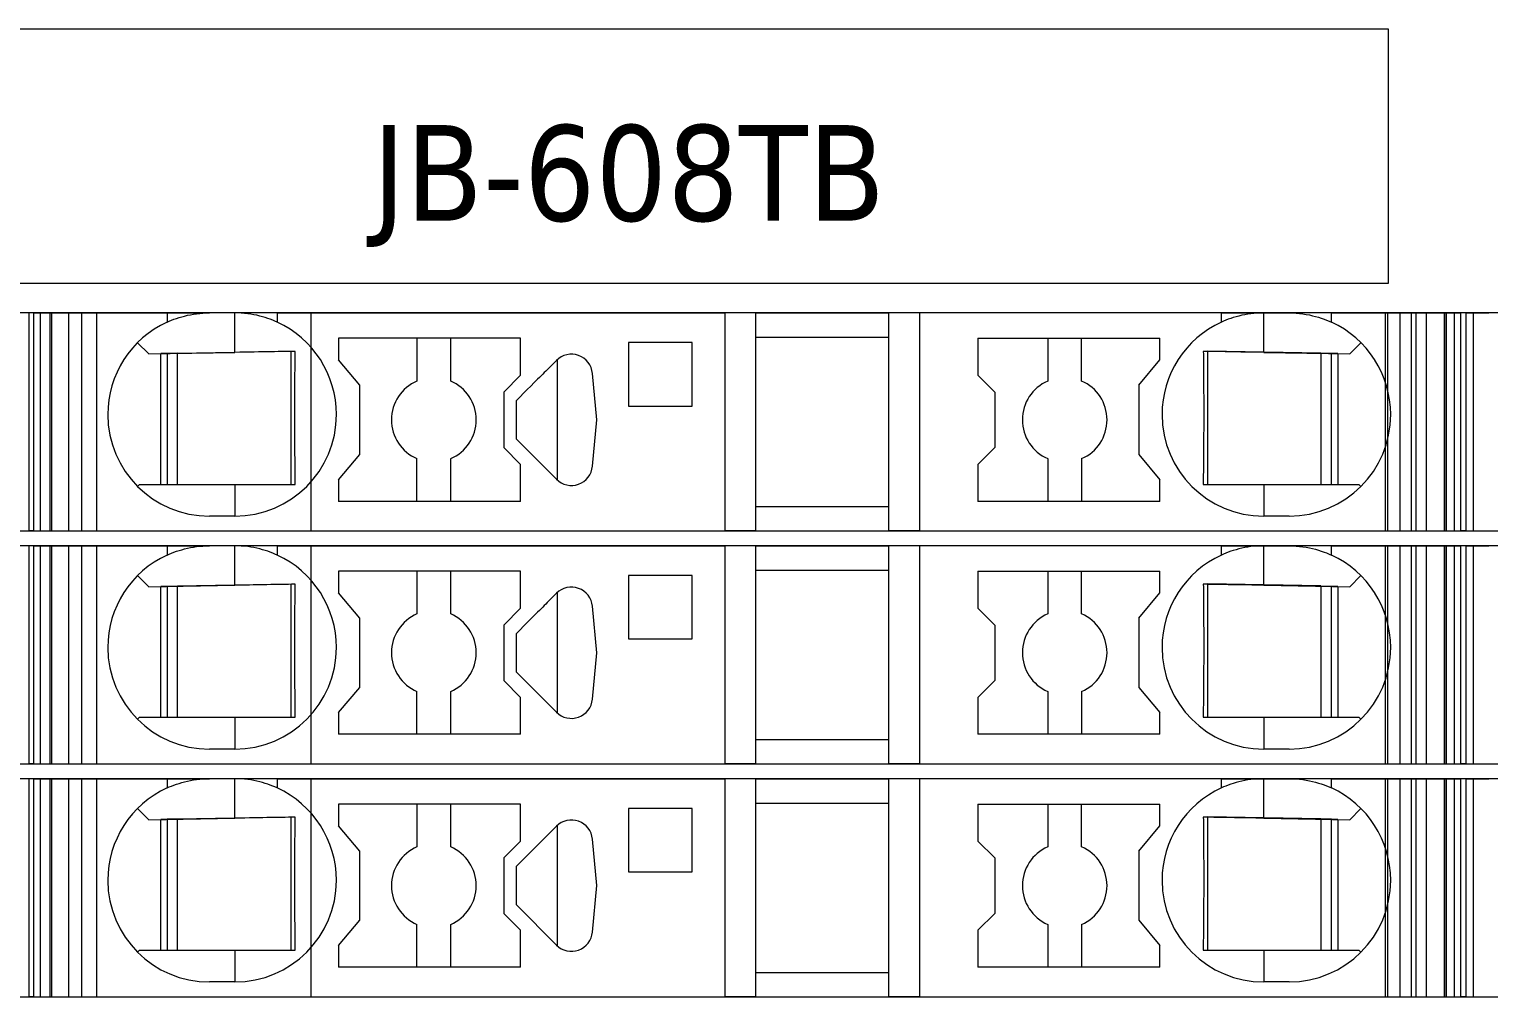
# Model space of a CAD drawing. Header units: millimetres. Extents: x 0 to 1680, y 0 to 1188.
# Drawn here: x 859.89 to 894.37, y 270.35 to 293.2 of the extents above; entities that cross this region are included whole.
import ezdxf
from ezdxf.enums import TextEntityAlignment as Align

# ---------------------------------------------------------------- set-up
doc = ezdxf.new("R2010")
doc.units = ezdxf.units.MM
for name, color, linetype, lineweight in [('EPLAN100', 7, 'Continuous', 13), ('EPLAN108', 5, 'Continuous', 9), ('EPLAN309', 5, 'Continuous', 5), ('EPLAN493', 5, 'Continuous', 5), ('MAIN-1', 7, 'Continuous', 5), ('MAIN-2', 7, 'Continuous', 5)]:
    doc.layers.add(name, color=color, linetype=linetype, lineweight=lineweight)
doc.styles.add('Tahoma', font='')
doc.styles.get('Tahoma').set_extended_font_data('Tahoma')

# ---------------------------------------------------------------- blocks, each defined once
blk = doc.blocks.new('EPLSYM_LibrarySPECIAL_Symbol12_Variant0_Placement8')
at = {"layer": 'EPLAN309', "lineweight": 13, "ltscale": 16}
blk.add_lwpolyline([(0, -5.15), (68.15, -5.15), (68.15, 0), (0, 0)], close=True, dxfattribs=at)
at = {"layer": 'EPLAN493', "color": 5, "style": 'Tahoma'}
blk.add_attdef('17_20450', text='', height=2.3478, dxfattribs=at).set_placement((0, -21.83478), align=Align.MIDDLE_RIGHT)
blk = doc.blocks.new('EPLSYM_LibrarySPECIAL_Symbol12_Variant0_Placement8_1')
at = {"layer": 'EPLAN309', "lineweight": 13, "ltscale": 16}
blk.add_lwpolyline([(0, -5.15), (68.15, -5.15), (68.15, 0), (0, 0)], close=True, dxfattribs=at)
at = {"layer": 'EPLAN493', "color": 5, "style": 'Tahoma'}
blk.add_attdef('17_20450', text='', height=2.3478, dxfattribs=at).set_placement((0, -21.83478), align=Align.MIDDLE_RIGHT)
blk = doc.blocks.new('EPLSYM_LibrarySPECIAL_Symbol12_Variant0_Placement8_2')
at = {"layer": 'EPLAN309', "lineweight": 13, "ltscale": 16}
blk.add_lwpolyline([(0, -5.15), (68.15, -5.15), (68.15, 0), (0, 0)], close=True, dxfattribs=at)
at = {"layer": 'EPLAN493', "color": 5, "style": 'Tahoma'}
blk.add_attdef('17_20450', text='', height=2.3478, dxfattribs=at).set_placement((0, -21.83478), align=Align.MIDDLE_RIGHT)

msp = doc.modelspace()

# ---------------------------------------------------------------- linework, layer by layer
at = {"layer": 'EPLAN100', "lineweight": 0, "ltscale": 6}
msp.add_lwpolyline([(854, 287.2), (892, 287.2), (892, 293.2), (854, 293.2)], close=True, dxfattribs=at)
at = {"layer": 'MAIN-1'}
for p, q in [((860.001, 286.5), (859.893, 286.5)), ((859.893, 281.35), (859.893, 286.5)), ((860.001, 286.5), (863.15, 286.5)), ((860.001, 281.35), (860.001, 286.5)), ((863.15, 286.5), (864.15, 286.5)), ((863.15, 286.5), (863.15, 286.282)), ((863.772, 286.47), (863.846, 286.481)), ((863.846, 286.481), (863.921, 286.489)), ((863.921, 286.489), (863.997, 286.495)), ((863.997, 286.495), (864.073, 286.499)), ((864.073, 286.499), (864.15, 286.5)), ((864.75, 286.5), (864.15, 286.5)), ((864.827, 286.499), (864.75, 286.5)), ((865.75, 286.5), (864.75, 286.5)), ((864.75, 285.568), (864.75, 286.5)), ((864.903, 286.495), (864.827, 286.499)), ((864.979, 286.489), (864.903, 286.495)), ((865.054, 286.481), (864.979, 286.489)), ((865.128, 286.47), (865.054, 286.481)), ((865.75, 286.5), (876.332, 286.5)), ((865.75, 286.5), (865.75, 286.282)), ((877.05, 286.5), (876.332, 286.5)), ((876.332, 281.35), (876.332, 286.5)), ((877.05, 286.5), (880.2, 286.5)), ((877.05, 286.5), (877.05, 281.35)), ((880.919, 286.5), (880.2, 286.5)), ((880.2, 281.35), (880.2, 286.5)), ((888.05, 286.5), (880.919, 286.5)), ((880.919, 286.5), (880.919, 281.35)), ((888.05, 286.5), (889.05, 286.5)), ((888.05, 286.282), (888.05, 286.5)), ((888.746, 286.481), (888.673, 286.47)), ((888.821, 286.489), (888.746, 286.481)), ((888.897, 286.495), (888.821, 286.489)), ((888.973, 286.499), (888.897, 286.495)), ((889.05, 286.5), (888.973, 286.499)), ((889.05, 285.568), (889.05, 286.5)), ((889.05, 286.5), (889.65, 286.5)), ((889.65, 286.5), (889.732, 286.499)), ((890.65, 286.5), (889.65, 286.5)), ((889.732, 286.499), (889.814, 286.494)), ((889.814, 286.494), (889.896, 286.487)), ((889.896, 286.487), (889.975, 286.478)), ((889.975, 286.478), (890.053, 286.466)), ((890.65, 286.5), (893.704, 286.5)), ((890.65, 286.282), (890.65, 286.5)), ((893.832, 286.5), (893.704, 286.5)), ((893.704, 281.35), (893.704, 286.5)), ((893.832, 286.5), (894.367, 286.5)), ((893.832, 281.35), (893.832, 286.5)), ((863.15, 286.282), (863.202, 286.305)), ((863.202, 286.305), (863.256, 286.327)), ((863.256, 286.327), (863.313, 286.349)), ((863.313, 286.349), (863.372, 286.37)), ((863.372, 286.37), (863.433, 286.39)), ((863.433, 286.39), (863.497, 286.409)), ((863.497, 286.409), (863.563, 286.427)), ((863.563, 286.427), (863.631, 286.443)), ((863.631, 286.443), (863.701, 286.458)), ((863.701, 286.458), (863.772, 286.47)), ((865.199, 286.458), (865.128, 286.47)), ((865.269, 286.443), (865.199, 286.458)), ((865.337, 286.427), (865.269, 286.443)), ((865.403, 286.409), (865.337, 286.427)), ((865.467, 286.39), (865.403, 286.409)), ((865.528, 286.37), (865.467, 286.39)), ((865.587, 286.349), (865.528, 286.37)), ((865.644, 286.327), (865.587, 286.349)), ((865.698, 286.305), (865.644, 286.327)), ((865.75, 286.282), (865.698, 286.305)), ((888.102, 286.305), (888.05, 286.282)), ((888.156, 286.327), (888.102, 286.305)), ((888.213, 286.349), (888.156, 286.327)), ((888.272, 286.37), (888.213, 286.349)), ((888.333, 286.39), (888.272, 286.37)), ((888.397, 286.409), (888.333, 286.39)), ((888.463, 286.427), (888.397, 286.409)), ((888.531, 286.443), (888.463, 286.427)), ((888.601, 286.458), (888.531, 286.443)), ((888.673, 286.47), (888.601, 286.458)), ((890.053, 286.466), (890.13, 286.452)), ((890.13, 286.452), (890.204, 286.435)), ((890.204, 286.435), (890.275, 286.417)), ((890.275, 286.417), (890.345, 286.397)), ((890.345, 286.397), (890.411, 286.376)), ((890.411, 286.376), (890.475, 286.354)), ((890.475, 286.354), (890.536, 286.331)), ((890.536, 286.331), (890.594, 286.306)), ((890.594, 286.306), (890.65, 286.282)), ((862.453, 285.797), (862.717, 285.533)), ((867.2, 285.9), (867.2, 285.389)), ((871.5, 285.9), (867.2, 285.9)), ((869.05, 285.9), (869.05, 284.892)), ((869.85, 284.892), (869.85, 285.9)), ((871.5, 285.029), (871.5, 285.9)), ((874.05, 285.8), (874.05, 284.3)), ((875.55, 285.8), (874.05, 285.8)), ((875.55, 284.3), (875.55, 285.8)), ((877.05, 285.925), (880.2, 285.925)), ((882.3, 285.9), (882.3, 285.029)), ((882.3, 285.9), (886.6, 285.9)), ((883.95, 285.9), (883.95, 284.892)), ((884.75, 284.892), (884.75, 285.9)), ((886.6, 285.389), (886.6, 285.9)), ((891.083, 285.533), (891.347, 285.797)), ((862.717, 285.533), (864.75, 285.568)), ((863, 282.45), (863, 285.538)), ((863.15, 285.54), (863.15, 282.45)), ((863.4, 282.45), (863.4, 285.545)), ((864.87, 285.57), (864.75, 285.568)), ((864.987, 285.572), (864.87, 285.57)), ((865.1, 285.574), (864.987, 285.572)), ((865.209, 285.576), (865.1, 285.574)), ((865.313, 285.578), (865.209, 285.576)), ((865.412, 285.579), (865.313, 285.578)), ((865.507, 285.581), (865.412, 285.579)), ((865.599, 285.583), (865.507, 285.581)), ((865.688, 285.584), (865.599, 285.583)), ((865.774, 285.586), (865.688, 285.584)), ((865.858, 285.587), (865.774, 285.586)), ((865.94, 285.588), (865.858, 285.587)), ((866.02, 285.59), (865.94, 285.588)), ((866.099, 285.591), (866.02, 285.59)), ((866.079, 282.45), (866.079, 285.591)), ((866.176, 285.592), (866.099, 285.591)), ((866.174, 285.377), (866.175, 285.45)), ((866.175, 285.45), (866.176, 285.522)), ((866.176, 285.522), (866.176, 285.592)), ((887.624, 285.592), (887.625, 285.522)), ((887.685, 285.591), (887.624, 285.592)), ((887.625, 285.522), (887.625, 285.45)), ((887.625, 285.45), (887.626, 285.377)), ((887.746, 285.59), (887.685, 285.591)), ((887.721, 285.591), (887.721, 282.45)), ((887.809, 285.589), (887.746, 285.59)), ((887.873, 285.588), (887.809, 285.589)), ((887.937, 285.587), (887.873, 285.588)), ((888.003, 285.586), (887.937, 285.587)), ((888.071, 285.585), (888.003, 285.586)), ((888.14, 285.584), (888.071, 285.585)), ((888.21, 285.582), (888.14, 285.584)), ((888.283, 285.581), (888.21, 285.582)), ((888.358, 285.58), (888.283, 285.581)), ((888.435, 285.579), (888.358, 285.58)), ((888.514, 285.577), (888.435, 285.579)), ((888.597, 285.576), (888.514, 285.577)), ((888.682, 285.575), (888.597, 285.576)), ((888.771, 285.573), (888.682, 285.575)), ((888.862, 285.571), (888.771, 285.573)), ((888.955, 285.57), (888.862, 285.571)), ((889.05, 285.568), (888.955, 285.57)), ((889.05, 285.568), (891.083, 285.533)), ((890.4, 285.545), (890.4, 282.45)), ((890.65, 282.45), (890.65, 285.54)), ((890.8, 285.538), (890.8, 282.45)), ((866.171, 285.07), (866.172, 285.149)), ((866.172, 285.149), (866.173, 285.227)), ((866.173, 285.303), (866.174, 285.377)), ((866.173, 285.227), (866.173, 285.303)), ((867.7, 284.793), (867.2, 285.389)), ((872.094, 285.126), (872.058, 285.09)), ((872.127, 285.159), (872.094, 285.126)), ((872.158, 285.191), (872.127, 285.159)), ((872.19, 285.222), (872.158, 285.191)), ((872.221, 285.253), (872.19, 285.222)), ((872.252, 285.285), (872.221, 285.253)), ((872.284, 285.316), (872.252, 285.285)), ((872.315, 285.347), (872.284, 285.316)), ((872.346, 285.379), (872.315, 285.347)), ((872.367, 285.398), (872.367, 282.552)), ((886.1, 284.793), (886.6, 285.389)), ((887.626, 285.377), (887.627, 285.303)), ((887.627, 285.303), (887.628, 285.227)), ((887.628, 285.227), (887.628, 285.149)), ((887.628, 285.149), (887.629, 285.07)), ((866.169, 284.817), (866.17, 284.904)), ((866.169, 284.726), (866.169, 284.817)), ((866.17, 284.988), (866.171, 285.07)), ((866.17, 284.904), (866.17, 284.988)), ((867.7, 283.157), (867.7, 284.793)), ((871.1, 284.629), (871.5, 285.029)), ((871.742, 284.774), (871.658, 284.69)), ((871.823, 284.856), (871.742, 284.774)), ((871.902, 284.934), (871.823, 284.856)), ((871.943, 284.975), (871.902, 284.934)), ((871.983, 285.015), (871.943, 284.975)), ((872.021, 285.053), (871.983, 285.015)), ((872.058, 285.09), (872.021, 285.053)), ((873.302, 283.975), (873.198, 285.072)), ((882.7, 284.629), (882.3, 285.029)), ((886.1, 284.793), (886.1, 283.157)), ((887.629, 285.07), (887.63, 284.988)), ((887.63, 284.988), (887.63, 284.904)), ((887.63, 284.904), (887.631, 284.817)), ((887.631, 284.817), (887.631, 284.726)), ((866.167, 284.431), (866.168, 284.534)), ((866.167, 284.324), (866.167, 284.431)), ((866.168, 284.632), (866.169, 284.726)), ((866.168, 284.534), (866.168, 284.632)), ((871.1, 284.629), (871.1, 283.321)), ((871.486, 284.518), (871.4, 284.432)), ((871.4, 284.302), (871.4, 284.432)), ((871.572, 284.604), (871.486, 284.518)), ((871.658, 284.69), (871.572, 284.604)), ((882.7, 284.629), (882.7, 283.321)), ((887.631, 284.726), (887.632, 284.632)), ((887.632, 284.632), (887.633, 284.534)), ((887.633, 284.534), (887.633, 284.431)), ((887.633, 284.431), (887.633, 284.324)), ((866.167, 284.213), (866.167, 284.324)), ((866.167, 284.1), (866.167, 284.213)), ((866.167, 283.979), (866.167, 284.1)), ((871.4, 284.171), (871.4, 284.302)), ((871.4, 284.04), (871.4, 284.171)), ((874.05, 284.3), (875.55, 284.3)), ((887.633, 284.324), (887.633, 284.213)), ((887.633, 284.213), (887.634, 284.1)), ((887.634, 284.1), (887.633, 283.979)), ((866.167, 283.861), (866.167, 283.979)), ((866.167, 283.747), (866.167, 283.861)), ((866.168, 283.638), (866.167, 283.747)), ((871.4, 283.91), (871.4, 284.04)), ((871.4, 283.779), (871.4, 283.91)), ((871.4, 283.648), (871.4, 283.779)), ((873.198, 282.878), (873.302, 283.975)), ((887.633, 283.747), (887.632, 283.638)), ((887.633, 283.979), (887.633, 283.861)), ((887.633, 283.861), (887.633, 283.747)), ((866.168, 283.534), (866.168, 283.638)), ((866.169, 283.434), (866.168, 283.534)), ((866.169, 283.339), (866.169, 283.434)), ((871.4, 283.518), (871.4, 283.648)), ((871.4, 283.518), (872.346, 282.571)), ((887.632, 283.534), (887.631, 283.434)), ((887.631, 283.434), (887.631, 283.339)), ((887.632, 283.638), (887.632, 283.534)), ((866.17, 283.248), (866.169, 283.339)), ((866.171, 283.159), (866.17, 283.248)), ((866.172, 283.073), (866.171, 283.159)), ((866.172, 282.99), (866.172, 283.073)), ((867.2, 282.561), (867.7, 283.157)), ((869.05, 282.05), (869.05, 283.058)), ((869.85, 282.05), (869.85, 283.058)), ((871.5, 282.921), (871.1, 283.321)), ((882.7, 283.321), (882.3, 282.921)), ((883.95, 283.058), (883.95, 282.05)), ((884.75, 283.058), (884.75, 282.05)), ((886.1, 283.157), (886.6, 282.561)), ((887.629, 283.159), (887.628, 283.073)), ((887.628, 283.073), (887.628, 282.99)), ((887.63, 283.248), (887.629, 283.159)), ((887.631, 283.339), (887.63, 283.248)), ((866.173, 282.908), (866.172, 282.99)), ((866.174, 282.829), (866.173, 282.908)), ((866.175, 282.75), (866.174, 282.829)), ((866.176, 282.674), (866.175, 282.75)), ((871.5, 282.05), (871.5, 282.921)), ((882.3, 282.921), (882.3, 282.05)), ((887.625, 282.75), (887.624, 282.674)), ((887.626, 282.829), (887.625, 282.75)), ((887.627, 282.908), (887.626, 282.829)), ((887.628, 282.99), (887.627, 282.908)), ((862.5, 282.45), (862.453, 282.403)), ((862.5, 282.45), (864.75, 282.45)), ((864.75, 282.45), (864.842, 282.45)), ((864.75, 282.45), (864.75, 281.7)), ((864.842, 282.45), (864.933, 282.45)), ((864.933, 282.45), (865.023, 282.45)), ((865.023, 282.45), (865.11, 282.45)), ((865.11, 282.45), (865.195, 282.45)), ((865.195, 282.45), (865.278, 282.45)), ((865.278, 282.45), (865.358, 282.45)), ((865.358, 282.45), (865.436, 282.45)), ((865.436, 282.45), (865.511, 282.45)), ((865.511, 282.45), (865.585, 282.45)), ((865.585, 282.45), (865.657, 282.45)), ((865.657, 282.45), (865.726, 282.45)), ((865.726, 282.45), (865.795, 282.45)), ((865.795, 282.45), (865.861, 282.45)), ((865.861, 282.45), (865.927, 282.45)), ((865.927, 282.45), (865.991, 282.45)), ((865.991, 282.45), (866.055, 282.45)), ((866.055, 282.45), (866.117, 282.45)), ((866.117, 282.45), (866.178, 282.45)), ((866.176, 282.598), (866.176, 282.674)), ((866.177, 282.524), (866.176, 282.598)), ((866.178, 282.45), (866.177, 282.524)), ((867.2, 282.561), (867.2, 282.05)), ((886.6, 282.05), (886.6, 282.561)), ((887.623, 282.524), (887.622, 282.45)), ((887.622, 282.45), (887.683, 282.45)), ((887.624, 282.598), (887.623, 282.524)), ((887.624, 282.674), (887.624, 282.598)), ((887.683, 282.45), (887.746, 282.45)), ((887.746, 282.45), (887.809, 282.45)), ((887.809, 282.45), (887.873, 282.45)), ((887.873, 282.45), (887.939, 282.45)), ((887.939, 282.45), (888.005, 282.45)), ((888.005, 282.45), (888.074, 282.45)), ((888.074, 282.45), (888.144, 282.45)), ((888.144, 282.45), (888.215, 282.45)), ((888.215, 282.45), (888.289, 282.45)), ((888.289, 282.45), (888.364, 282.45)), ((888.364, 282.45), (888.442, 282.45)), ((888.442, 282.45), (888.522, 282.45)), ((888.522, 282.45), (888.605, 282.45)), ((888.605, 282.45), (888.69, 282.45)), ((888.69, 282.45), (888.778, 282.45)), ((888.778, 282.45), (888.867, 282.45)), ((888.867, 282.45), (888.958, 282.45)), ((888.958, 282.45), (889.05, 282.45)), ((889.05, 282.45), (891.3, 282.45)), ((889.05, 282.45), (889.05, 281.7)), ((891.347, 282.403), (891.3, 282.45)), ((871.5, 282.05), (867.2, 282.05)), ((886.6, 282.05), (882.3, 282.05)), ((864.75, 281.7), (864.15, 281.7)), ((877.05, 281.925), (880.2, 281.925)), ((889.65, 281.7), (889.05, 281.7)), ((860.001, 281.35), (859.893, 281.35)), ((860.001, 281.35), (876.332, 281.35)), ((877.05, 281.35), (876.332, 281.35)), ((877.05, 281.35), (880.2, 281.35)), ((880.919, 281.35), (880.2, 281.35)), ((880.919, 281.35), (893.704, 281.35)), ((892.544, 281.35), (892.544, 281.35)), ((892.65, 281.35), (892.65, 281.35)), ((893.832, 281.35), (893.704, 281.35)), ((893.832, 281.35), (894.367, 281.35)), ((860.001, 281), (859.893, 281)), ((859.893, 275.85), (859.893, 281)), ((860.001, 281), (863.15, 281)), ((860.001, 275.85), (860.001, 281)), ((863.15, 281), (864.15, 281)), ((863.15, 281), (863.15, 280.782)), ((863.701, 280.958), (863.772, 280.97)), ((863.772, 280.97), (863.846, 280.981)), ((863.846, 280.981), (863.921, 280.989)), ((863.921, 280.989), (863.997, 280.995)), ((863.997, 280.995), (864.073, 280.999)), ((864.073, 280.999), (864.15, 281)), ((864.75, 281), (864.15, 281)), ((864.827, 280.999), (864.75, 281)), ((865.75, 281), (864.75, 281)), ((864.75, 280.068), (864.75, 281)), ((864.903, 280.995), (864.827, 280.999)), ((864.979, 280.989), (864.903, 280.995)), ((865.054, 280.981), (864.979, 280.989)), ((865.128, 280.97), (865.054, 280.981)), ((865.199, 280.958), (865.128, 280.97)), ((865.75, 281), (876.332, 281)), ((865.75, 281), (865.75, 280.782)), ((877.05, 281), (876.332, 281)), ((876.332, 275.85), (876.332, 281)), ((877.05, 281), (880.2, 281)), ((877.05, 281), (877.05, 275.85)), ((880.919, 281), (880.2, 281)), ((880.2, 275.85), (880.2, 281)), ((888.05, 281), (880.919, 281)), ((880.919, 281), (880.919, 275.85)), ((888.05, 281), (889.05, 281)), ((888.05, 280.782), (888.05, 281)), ((888.673, 280.97), (888.601, 280.958)), ((888.746, 280.981), (888.673, 280.97)), ((888.821, 280.989), (888.746, 280.981)), ((888.897, 280.995), (888.821, 280.989)), ((888.973, 280.999), (888.897, 280.995)), ((889.05, 281), (888.973, 280.999)), ((889.05, 280.068), (889.05, 281)), ((889.05, 281), (889.65, 281)), ((889.65, 281), (889.732, 280.999)), ((890.65, 281), (889.65, 281)), ((889.732, 280.999), (889.814, 280.994)), ((889.814, 280.994), (889.896, 280.987)), ((889.896, 280.987), (889.975, 280.978)), ((889.975, 280.978), (890.053, 280.966)), ((890.053, 280.966), (890.13, 280.952)), ((890.65, 281), (893.704, 281)), ((890.65, 280.782), (890.65, 281)), ((893.832, 281), (893.704, 281)), ((893.704, 275.85), (893.704, 281)), ((893.832, 281), (894.367, 281)), ((893.832, 275.85), (893.832, 281)), ((863.15, 280.782), (863.202, 280.805)), ((863.202, 280.805), (863.256, 280.827)), ((863.256, 280.827), (863.313, 280.849)), ((863.313, 280.849), (863.372, 280.87)), ((863.372, 280.87), (863.433, 280.89)), ((863.433, 280.89), (863.497, 280.909)), ((863.497, 280.909), (863.563, 280.927)), ((863.563, 280.927), (863.631, 280.943)), ((863.631, 280.943), (863.701, 280.958)), ((865.269, 280.943), (865.199, 280.958)), ((865.337, 280.927), (865.269, 280.943)), ((865.403, 280.909), (865.337, 280.927)), ((865.467, 280.89), (865.403, 280.909)), ((865.528, 280.87), (865.467, 280.89)), ((865.587, 280.849), (865.528, 280.87)), ((865.644, 280.827), (865.587, 280.849)), ((865.698, 280.805), (865.644, 280.827)), ((865.75, 280.782), (865.698, 280.805)), ((888.102, 280.805), (888.05, 280.782)), ((888.156, 280.827), (888.102, 280.805)), ((888.213, 280.849), (888.156, 280.827)), ((888.272, 280.87), (888.213, 280.849)), ((888.333, 280.89), (888.272, 280.87)), ((888.397, 280.909), (888.333, 280.89)), ((888.463, 280.927), (888.397, 280.909)), ((888.531, 280.943), (888.463, 280.927)), ((888.601, 280.958), (888.531, 280.943)), ((890.13, 280.952), (890.204, 280.935)), ((890.204, 280.935), (890.275, 280.917)), ((890.275, 280.917), (890.345, 280.897)), ((890.345, 280.897), (890.411, 280.876)), ((890.411, 280.876), (890.475, 280.854)), ((890.475, 280.854), (890.536, 280.831)), ((890.536, 280.831), (890.594, 280.806)), ((890.594, 280.806), (890.65, 280.782)), ((862.453, 280.297), (862.717, 280.033)), ((867.2, 280.4), (867.2, 279.889)), ((871.5, 280.4), (867.2, 280.4)), ((869.05, 280.4), (869.05, 279.392)), ((869.85, 279.392), (869.85, 280.4)), ((871.5, 279.529), (871.5, 280.4)), ((874.05, 280.3), (874.05, 278.8)), ((875.55, 280.3), (874.05, 280.3)), ((875.55, 278.8), (875.55, 280.3)), ((877.05, 280.425), (880.2, 280.425)), ((882.3, 280.4), (882.3, 279.529)), ((882.3, 280.4), (886.6, 280.4)), ((883.95, 280.4), (883.95, 279.392)), ((884.75, 279.392), (884.75, 280.4)), ((886.6, 279.889), (886.6, 280.4)), ((891.083, 280.033), (891.347, 280.297)), ((862.717, 280.033), (864.75, 280.068)), ((863, 276.95), (863, 280.038)), ((863.15, 280.04), (863.15, 276.95)), ((863.4, 276.95), (863.4, 280.045)), ((864.87, 280.07), (864.75, 280.068)), ((864.987, 280.072), (864.87, 280.07)), ((865.1, 280.074), (864.987, 280.072)), ((865.209, 280.076), (865.1, 280.074)), ((865.313, 280.078), (865.209, 280.076)), ((865.412, 280.079), (865.313, 280.078)), ((865.507, 280.081), (865.412, 280.079)), ((865.599, 280.083), (865.507, 280.081)), ((865.688, 280.084), (865.599, 280.083)), ((865.774, 280.086), (865.688, 280.084)), ((865.858, 280.087), (865.774, 280.086)), ((865.94, 280.088), (865.858, 280.087)), ((866.02, 280.09), (865.94, 280.088)), ((866.099, 280.091), (866.02, 280.09)), ((866.079, 276.95), (866.079, 280.091)), ((866.176, 280.092), (866.099, 280.091)), ((866.174, 279.877), (866.175, 279.95)), ((866.175, 279.95), (866.176, 280.022)), ((866.176, 280.022), (866.176, 280.092)), ((887.624, 280.092), (887.625, 280.022)), ((887.685, 280.091), (887.624, 280.092)), ((887.625, 280.022), (887.625, 279.95)), ((887.625, 279.95), (887.626, 279.877)), ((887.746, 280.09), (887.685, 280.091)), ((887.721, 280.091), (887.721, 276.95)), ((887.809, 280.089), (887.746, 280.09)), ((887.873, 280.088), (887.809, 280.089)), ((887.937, 280.087), (887.873, 280.088)), ((888.003, 280.086), (887.937, 280.087)), ((888.071, 280.085), (888.003, 280.086)), ((888.14, 280.084), (888.071, 280.085)), ((888.21, 280.082), (888.14, 280.084)), ((888.283, 280.081), (888.21, 280.082)), ((888.358, 280.08), (888.283, 280.081)), ((888.435, 280.079), (888.358, 280.08)), ((888.514, 280.077), (888.435, 280.079)), ((888.597, 280.076), (888.514, 280.077)), ((888.682, 280.075), (888.597, 280.076)), ((888.771, 280.073), (888.682, 280.075)), ((888.862, 280.071), (888.771, 280.073)), ((888.955, 280.07), (888.862, 280.071)), ((889.05, 280.068), (888.955, 280.07)), ((889.05, 280.068), (891.083, 280.033)), ((890.4, 280.045), (890.4, 276.95)), ((890.65, 276.95), (890.65, 280.04)), ((890.8, 280.038), (890.8, 276.95)), ((866.171, 279.57), (866.172, 279.649)), ((866.172, 279.649), (866.173, 279.727)), ((866.173, 279.803), (866.174, 279.877)), ((866.173, 279.727), (866.173, 279.803)), ((867.7, 279.293), (867.2, 279.889)), ((872.058, 279.59), (872.021, 279.553)), ((872.094, 279.626), (872.058, 279.59)), ((872.127, 279.659), (872.094, 279.626)), ((872.158, 279.691), (872.127, 279.659)), ((872.19, 279.722), (872.158, 279.691)), ((872.221, 279.753), (872.19, 279.722)), ((872.252, 279.785), (872.221, 279.753)), ((872.284, 279.816), (872.252, 279.785)), ((872.315, 279.847), (872.284, 279.816)), ((872.346, 279.879), (872.315, 279.847)), ((872.367, 279.898), (872.367, 277.052)), ((886.1, 279.293), (886.6, 279.889)), ((887.626, 279.877), (887.627, 279.803)), ((887.627, 279.803), (887.628, 279.727)), ((887.628, 279.727), (887.628, 279.649)), ((887.628, 279.649), (887.629, 279.57)), ((866.169, 279.317), (866.17, 279.404)), ((866.169, 279.226), (866.169, 279.317)), ((866.17, 279.488), (866.171, 279.57)), ((866.17, 279.404), (866.17, 279.488)), ((867.7, 277.657), (867.7, 279.293)), ((871.1, 279.129), (871.5, 279.529)), ((871.742, 279.274), (871.658, 279.19)), ((871.823, 279.356), (871.742, 279.274)), ((871.902, 279.434), (871.823, 279.356)), ((871.943, 279.475), (871.902, 279.434)), ((871.983, 279.515), (871.943, 279.475)), ((872.021, 279.553), (871.983, 279.515)), ((873.302, 278.475), (873.198, 279.572)), ((882.7, 279.129), (882.3, 279.529)), ((886.1, 279.293), (886.1, 277.657)), ((887.629, 279.57), (887.63, 279.488)), ((887.63, 279.488), (887.63, 279.404)), ((887.63, 279.404), (887.631, 279.317)), ((887.631, 279.317), (887.631, 279.226)), ((866.167, 278.931), (866.168, 279.034)), ((866.167, 278.824), (866.167, 278.931)), ((866.168, 279.132), (866.169, 279.226)), ((866.168, 279.034), (866.168, 279.132)), ((871.1, 279.129), (871.1, 277.821)), ((871.486, 279.018), (871.4, 278.932)), ((871.4, 278.802), (871.4, 278.932)), ((871.572, 279.104), (871.486, 279.018)), ((871.658, 279.19), (871.572, 279.104)), ((882.7, 279.129), (882.7, 277.821)), ((887.631, 279.226), (887.632, 279.132)), ((887.632, 279.132), (887.633, 279.034)), ((887.633, 279.034), (887.633, 278.931)), ((887.633, 278.931), (887.633, 278.824)), ((866.167, 278.713), (866.167, 278.824)), ((866.167, 278.6), (866.167, 278.713)), ((866.167, 278.479), (866.167, 278.6)), ((871.4, 278.671), (871.4, 278.802)), ((871.4, 278.54), (871.4, 278.671)), ((874.05, 278.8), (875.55, 278.8)), ((887.633, 278.824), (887.633, 278.713)), ((887.633, 278.713), (887.634, 278.6)), ((887.634, 278.6), (887.633, 278.479)), ((866.167, 278.361), (866.167, 278.479)), ((866.167, 278.247), (866.167, 278.361)), ((866.168, 278.138), (866.167, 278.247)), ((871.4, 278.41), (871.4, 278.54)), ((871.4, 278.279), (871.4, 278.41)), ((871.4, 278.148), (871.4, 278.279)), ((873.198, 277.378), (873.302, 278.475)), ((887.633, 278.247), (887.632, 278.138)), ((887.633, 278.479), (887.633, 278.361)), ((887.633, 278.361), (887.633, 278.247)), ((866.168, 278.034), (866.168, 278.138)), ((866.169, 277.934), (866.168, 278.034)), ((866.169, 277.839), (866.169, 277.934)), ((871.4, 278.018), (871.4, 278.148)), ((871.4, 278.018), (872.346, 277.071)), ((887.632, 278.034), (887.631, 277.934)), ((887.631, 277.934), (887.631, 277.839)), ((887.632, 278.138), (887.632, 278.034)), ((866.17, 277.748), (866.169, 277.839)), ((866.171, 277.659), (866.17, 277.748)), ((866.172, 277.573), (866.171, 277.659)), ((866.172, 277.49), (866.172, 277.573)), ((867.2, 277.061), (867.7, 277.657)), ((869.05, 276.55), (869.05, 277.558)), ((869.85, 276.55), (869.85, 277.558)), ((871.5, 277.421), (871.1, 277.821)), ((882.7, 277.821), (882.3, 277.421)), ((883.95, 277.558), (883.95, 276.55)), ((884.75, 277.558), (884.75, 276.55)), ((886.1, 277.657), (886.6, 277.061)), ((887.629, 277.659), (887.628, 277.573)), ((887.628, 277.573), (887.628, 277.49)), ((887.63, 277.748), (887.629, 277.659)), ((887.631, 277.839), (887.63, 277.748)), ((866.173, 277.408), (866.172, 277.49)), ((866.174, 277.329), (866.173, 277.408)), ((866.175, 277.25), (866.174, 277.329)), ((866.176, 277.174), (866.175, 277.25)), ((866.176, 277.098), (866.176, 277.174)), ((871.5, 276.55), (871.5, 277.421)), ((882.3, 277.421), (882.3, 276.55)), ((887.625, 277.25), (887.624, 277.174)), ((887.624, 277.174), (887.624, 277.098)), ((887.626, 277.329), (887.625, 277.25)), ((887.627, 277.408), (887.626, 277.329)), ((887.628, 277.49), (887.627, 277.408)), ((862.5, 276.95), (862.453, 276.903)), ((862.5, 276.95), (864.75, 276.95)), ((864.75, 276.95), (864.842, 276.95)), ((864.75, 276.95), (864.75, 276.2)), ((864.842, 276.95), (864.933, 276.95)), ((864.933, 276.95), (865.023, 276.95)), ((865.023, 276.95), (865.11, 276.95)), ((865.11, 276.95), (865.195, 276.95)), ((865.195, 276.95), (865.278, 276.95)), ((865.278, 276.95), (865.358, 276.95)), ((865.358, 276.95), (865.436, 276.95)), ((865.436, 276.95), (865.511, 276.95)), ((865.511, 276.95), (865.585, 276.95)), ((865.585, 276.95), (865.657, 276.95)), ((865.657, 276.95), (865.726, 276.95)), ((865.726, 276.95), (865.795, 276.95)), ((865.795, 276.95), (865.861, 276.95)), ((865.861, 276.95), (865.927, 276.95)), ((865.927, 276.95), (865.991, 276.95)), ((865.991, 276.95), (866.055, 276.95)), ((866.055, 276.95), (866.117, 276.95)), ((866.117, 276.95), (866.178, 276.95)), ((866.177, 277.024), (866.176, 277.098)), ((866.178, 276.95), (866.177, 277.024)), ((867.2, 277.061), (867.2, 276.55)), ((886.6, 276.55), (886.6, 277.061)), ((887.623, 277.024), (887.622, 276.95)), ((887.622, 276.95), (887.683, 276.95)), ((887.624, 277.098), (887.623, 277.024)), ((887.683, 276.95), (887.746, 276.95)), ((887.746, 276.95), (887.809, 276.95)), ((887.809, 276.95), (887.873, 276.95)), ((887.873, 276.95), (887.939, 276.95)), ((887.939, 276.95), (888.005, 276.95)), ((888.005, 276.95), (888.074, 276.95)), ((888.074, 276.95), (888.144, 276.95)), ((888.144, 276.95), (888.215, 276.95)), ((888.215, 276.95), (888.289, 276.95)), ((888.289, 276.95), (888.364, 276.95)), ((888.364, 276.95), (888.442, 276.95)), ((888.442, 276.95), (888.522, 276.95)), ((888.522, 276.95), (888.605, 276.95)), ((888.605, 276.95), (888.69, 276.95)), ((888.69, 276.95), (888.778, 276.95)), ((888.778, 276.95), (888.867, 276.95)), ((888.867, 276.95), (888.958, 276.95)), ((888.958, 276.95), (889.05, 276.95)), ((889.05, 276.95), (891.3, 276.95)), ((889.05, 276.95), (889.05, 276.2)), ((891.347, 276.903), (891.3, 276.95)), ((871.5, 276.55), (867.2, 276.55)), ((886.6, 276.55), (882.3, 276.55)), ((864.75, 276.2), (864.15, 276.2)), ((877.05, 276.425), (880.2, 276.425)), ((889.65, 276.2), (889.05, 276.2)), ((860.001, 275.85), (859.893, 275.85)), ((860.001, 275.85), (876.332, 275.85)), ((877.05, 275.85), (876.332, 275.85)), ((877.05, 275.85), (880.2, 275.85)), ((880.919, 275.85), (880.2, 275.85)), ((880.919, 275.85), (893.704, 275.85)), ((892.544, 275.85), (892.544, 275.85)), ((892.65, 275.85), (892.65, 275.85)), ((893.832, 275.85), (893.704, 275.85)), ((893.832, 275.85), (894.367, 275.85)), ((860.001, 275.5), (859.893, 275.5)), ((859.893, 270.35), (859.893, 275.5)), ((860.001, 275.5), (863.15, 275.5)), ((860.001, 270.35), (860.001, 275.5)), ((863.15, 275.5), (864.15, 275.5)), ((863.15, 275.5), (863.15, 275.282)), ((863.631, 275.443), (863.701, 275.458)), ((863.701, 275.458), (863.772, 275.47)), ((863.772, 275.47), (863.846, 275.481)), ((863.846, 275.481), (863.921, 275.489)), ((863.921, 275.489), (863.997, 275.495)), ((863.997, 275.495), (864.073, 275.499)), ((864.073, 275.499), (864.15, 275.5)), ((864.75, 275.5), (864.15, 275.5)), ((864.827, 275.499), (864.75, 275.5)), ((865.75, 275.5), (864.75, 275.5)), ((864.75, 274.568), (864.75, 275.5)), ((864.903, 275.495), (864.827, 275.499)), ((864.979, 275.489), (864.903, 275.495)), ((865.054, 275.481), (864.979, 275.489)), ((865.128, 275.47), (865.054, 275.481)), ((865.199, 275.458), (865.128, 275.47)), ((865.269, 275.443), (865.199, 275.458)), ((865.75, 275.5), (876.332, 275.5)), ((865.75, 275.5), (865.75, 275.282)), ((877.05, 275.5), (876.332, 275.5)), ((876.332, 270.35), (876.332, 275.5)), ((877.05, 275.5), (880.2, 275.5)), ((877.05, 275.5), (877.05, 270.35)), ((880.919, 275.5), (880.2, 275.5)), ((880.2, 270.35), (880.2, 275.5)), ((888.05, 275.5), (880.919, 275.5)), ((880.919, 275.5), (880.919, 270.35)), ((888.05, 275.5), (889.05, 275.5)), ((888.05, 275.282), (888.05, 275.5)), ((888.601, 275.458), (888.531, 275.443)), ((888.673, 275.47), (888.601, 275.458)), ((888.746, 275.481), (888.673, 275.47)), ((888.821, 275.489), (888.746, 275.481)), ((888.897, 275.495), (888.821, 275.489)), ((888.973, 275.499), (888.897, 275.495)), ((889.05, 275.5), (888.973, 275.499)), ((889.05, 274.568), (889.05, 275.5)), ((889.05, 275.5), (889.65, 275.5)), ((889.65, 275.5), (889.732, 275.499)), ((890.65, 275.5), (889.65, 275.5)), ((889.732, 275.499), (889.814, 275.494)), ((889.814, 275.494), (889.896, 275.487)), ((889.896, 275.487), (889.975, 275.478)), ((889.975, 275.478), (890.053, 275.466)), ((890.053, 275.466), (890.13, 275.452)), ((890.13, 275.452), (890.204, 275.435)), ((890.65, 275.5), (893.704, 275.5)), ((890.65, 275.282), (890.65, 275.5)), ((893.832, 275.5), (893.704, 275.5)), ((893.704, 270.35), (893.704, 275.5)), ((893.832, 275.5), (894.367, 275.5)), ((893.832, 270.35), (893.832, 275.5)), ((863.15, 275.282), (863.202, 275.305)), ((863.202, 275.305), (863.256, 275.327)), ((863.256, 275.327), (863.313, 275.349)), ((863.313, 275.349), (863.372, 275.37)), ((863.372, 275.37), (863.433, 275.39)), ((863.433, 275.39), (863.497, 275.409)), ((863.497, 275.409), (863.563, 275.427)), ((863.563, 275.427), (863.631, 275.443)), ((865.337, 275.427), (865.269, 275.443)), ((865.403, 275.409), (865.337, 275.427)), ((865.467, 275.39), (865.403, 275.409)), ((865.528, 275.37), (865.467, 275.39)), ((865.587, 275.349), (865.528, 275.37)), ((865.644, 275.327), (865.587, 275.349)), ((865.698, 275.305), (865.644, 275.327)), ((865.75, 275.282), (865.698, 275.305)), ((888.102, 275.305), (888.05, 275.282)), ((888.156, 275.327), (888.102, 275.305)), ((888.213, 275.349), (888.156, 275.327)), ((888.272, 275.37), (888.213, 275.349)), ((888.333, 275.39), (888.272, 275.37)), ((888.397, 275.409), (888.333, 275.39)), ((888.463, 275.427), (888.397, 275.409)), ((888.531, 275.443), (888.463, 275.427)), ((890.204, 275.435), (890.275, 275.417)), ((890.275, 275.417), (890.345, 275.397)), ((890.345, 275.397), (890.411, 275.376)), ((890.411, 275.376), (890.475, 275.354)), ((890.475, 275.354), (890.536, 275.331)), ((890.536, 275.331), (890.594, 275.306)), ((890.594, 275.306), (890.65, 275.282)), ((862.453, 274.797), (862.717, 274.533)), ((867.2, 274.9), (867.2, 274.389)), ((871.5, 274.9), (867.2, 274.9)), ((869.05, 274.9), (869.05, 273.892)), ((869.85, 273.892), (869.85, 274.9)), ((871.5, 274.029), (871.5, 274.9)), ((874.05, 274.8), (874.05, 273.3)), ((875.55, 274.8), (874.05, 274.8)), ((875.55, 273.3), (875.55, 274.8)), ((877.05, 274.925), (880.2, 274.925)), ((882.3, 274.9), (882.3, 274.029)), ((882.3, 274.9), (886.6, 274.9)), ((883.95, 274.9), (883.95, 273.892)), ((884.75, 273.892), (884.75, 274.9)), ((886.6, 274.389), (886.6, 274.9)), ((891.083, 274.533), (891.347, 274.797)), ((862.717, 274.533), (864.75, 274.568)), ((863, 271.45), (863, 274.538)), ((863.15, 274.54), (863.15, 271.45)), ((863.4, 271.45), (863.4, 274.545)), ((864.87, 274.57), (864.75, 274.568)), ((864.987, 274.572), (864.87, 274.57)), ((865.1, 274.574), (864.987, 274.572)), ((865.209, 274.576), (865.1, 274.574)), ((865.313, 274.578), (865.209, 274.576)), ((865.412, 274.579), (865.313, 274.578)), ((865.507, 274.581), (865.412, 274.579)), ((865.599, 274.583), (865.507, 274.581)), ((865.688, 274.584), (865.599, 274.583)), ((865.774, 274.586), (865.688, 274.584)), ((865.858, 274.587), (865.774, 274.586)), ((865.94, 274.588), (865.858, 274.587)), ((866.02, 274.59), (865.94, 274.588)), ((866.099, 274.591), (866.02, 274.59)), ((866.079, 271.45), (866.079, 274.591)), ((866.176, 274.592), (866.099, 274.591)), ((866.174, 274.377), (866.175, 274.45)), ((866.175, 274.45), (866.176, 274.522)), ((866.176, 274.522), (866.176, 274.592)), ((887.624, 274.592), (887.625, 274.522)), ((887.685, 274.591), (887.624, 274.592)), ((887.625, 274.522), (887.625, 274.45)), ((887.625, 274.45), (887.626, 274.377)), ((887.746, 274.59), (887.685, 274.591)), ((887.721, 274.591), (887.721, 271.45)), ((887.809, 274.589), (887.746, 274.59)), ((887.873, 274.588), (887.809, 274.589)), ((887.937, 274.587), (887.873, 274.588)), ((888.003, 274.586), (887.937, 274.587)), ((888.071, 274.585), (888.003, 274.586)), ((888.14, 274.584), (888.071, 274.585)), ((888.21, 274.582), (888.14, 274.584)), ((888.283, 274.581), (888.21, 274.582)), ((888.358, 274.58), (888.283, 274.581)), ((888.435, 274.579), (888.358, 274.58)), ((888.514, 274.577), (888.435, 274.579)), ((888.597, 274.576), (888.514, 274.577)), ((888.682, 274.575), (888.597, 274.576)), ((888.771, 274.573), (888.682, 274.575)), ((888.862, 274.571), (888.771, 274.573)), ((888.955, 274.57), (888.862, 274.571)), ((889.05, 274.568), (888.955, 274.57)), ((889.05, 274.568), (891.083, 274.533)), ((890.4, 274.545), (890.4, 271.45)), ((890.65, 271.45), (890.65, 274.54)), ((890.8, 274.538), (890.8, 271.45)), ((866.17, 273.988), (866.171, 274.07)), ((866.171, 274.07), (866.172, 274.149)), ((866.172, 274.149), (866.173, 274.227)), ((866.173, 274.303), (866.174, 274.377)), ((866.173, 274.227), (866.173, 274.303)), ((867.7, 273.793), (867.2, 274.389)), ((872.058, 274.09), (872.021, 274.053)), ((872.094, 274.126), (872.058, 274.09)), ((872.127, 274.159), (872.094, 274.126)), ((872.158, 274.191), (872.127, 274.159)), ((872.19, 274.222), (872.158, 274.191)), ((872.221, 274.253), (872.19, 274.222)), ((872.252, 274.285), (872.221, 274.253)), ((872.284, 274.316), (872.252, 274.285)), ((872.315, 274.347), (872.284, 274.316)), ((872.346, 274.379), (872.315, 274.347)), ((872.367, 274.398), (872.367, 271.552)), ((873.302, 272.975), (873.198, 274.072)), ((886.1, 273.793), (886.6, 274.389)), ((887.626, 274.377), (887.627, 274.303)), ((887.627, 274.303), (887.628, 274.227)), ((887.628, 274.227), (887.628, 274.149)), ((887.628, 274.149), (887.629, 274.07)), ((887.629, 274.07), (887.63, 273.988)), ((866.168, 273.632), (866.169, 273.726)), ((866.169, 273.817), (866.17, 273.904)), ((866.169, 273.726), (866.169, 273.817)), ((866.17, 273.904), (866.17, 273.988)), ((867.7, 272.157), (867.7, 273.793)), ((871.1, 273.629), (871.5, 274.029)), ((871.742, 273.774), (871.658, 273.69)), ((871.823, 273.856), (871.742, 273.774)), ((871.902, 273.934), (871.823, 273.856)), ((871.943, 273.975), (871.902, 273.934)), ((871.983, 274.015), (871.943, 273.975)), ((872.021, 274.053), (871.983, 274.015)), ((882.7, 273.629), (882.3, 274.029)), ((886.1, 273.793), (886.1, 272.157)), ((887.63, 273.988), (887.63, 273.904)), ((887.63, 273.904), (887.631, 273.817)), ((887.631, 273.817), (887.631, 273.726)), ((887.631, 273.726), (887.632, 273.632)), ((866.167, 273.431), (866.168, 273.534)), ((866.167, 273.324), (866.167, 273.431)), ((866.168, 273.534), (866.168, 273.632)), ((871.1, 273.629), (871.1, 272.321)), ((871.486, 273.518), (871.4, 273.432)), ((871.4, 273.302), (871.4, 273.432)), ((871.572, 273.604), (871.486, 273.518)), ((871.658, 273.69), (871.572, 273.604)), ((882.7, 273.629), (882.7, 272.321)), ((887.632, 273.632), (887.633, 273.534)), ((887.633, 273.534), (887.633, 273.431)), ((887.633, 273.431), (887.633, 273.324)), ((866.167, 273.213), (866.167, 273.324)), ((866.167, 273.1), (866.167, 273.213)), ((866.167, 272.979), (866.167, 273.1)), ((871.4, 273.171), (871.4, 273.302)), ((871.4, 273.04), (871.4, 273.171)), ((871.4, 272.91), (871.4, 273.04)), ((874.05, 273.3), (875.55, 273.3)), ((887.633, 273.324), (887.633, 273.213)), ((887.633, 273.213), (887.634, 273.1)), ((887.634, 273.1), (887.633, 272.979)), ((866.167, 272.861), (866.167, 272.979)), ((866.167, 272.747), (866.167, 272.861)), ((866.168, 272.638), (866.167, 272.747)), ((871.4, 272.779), (871.4, 272.91)), ((871.4, 272.648), (871.4, 272.779)), ((873.198, 271.878), (873.302, 272.975)), ((887.633, 272.747), (887.632, 272.638)), ((887.633, 272.979), (887.633, 272.861)), ((887.633, 272.861), (887.633, 272.747)), ((866.168, 272.534), (866.168, 272.638)), ((866.169, 272.434), (866.168, 272.534)), ((866.169, 272.339), (866.169, 272.434)), ((871.4, 272.518), (871.4, 272.648)), ((871.4, 272.518), (872.346, 271.571)), ((887.632, 272.534), (887.631, 272.434)), ((887.631, 272.434), (887.631, 272.339)), ((887.632, 272.638), (887.632, 272.534)), ((866.17, 272.248), (866.169, 272.339)), ((866.171, 272.159), (866.17, 272.248)), ((866.172, 272.073), (866.171, 272.159)), ((866.172, 271.99), (866.172, 272.073)), ((867.2, 271.561), (867.7, 272.157)), ((869.05, 271.05), (869.05, 272.058)), ((869.85, 271.05), (869.85, 272.058)), ((871.5, 271.921), (871.1, 272.321)), ((882.7, 272.321), (882.3, 271.921)), ((883.95, 272.058), (883.95, 271.05)), ((884.75, 272.058), (884.75, 271.05)), ((886.1, 272.157), (886.6, 271.561)), ((887.629, 272.159), (887.628, 272.073)), ((887.628, 272.073), (887.628, 271.99)), ((887.63, 272.248), (887.629, 272.159)), ((887.631, 272.339), (887.63, 272.248)), ((866.173, 271.908), (866.172, 271.99)), ((866.174, 271.829), (866.173, 271.908)), ((866.175, 271.75), (866.174, 271.829)), ((866.176, 271.674), (866.175, 271.75)), ((866.176, 271.598), (866.176, 271.674)), ((871.5, 271.05), (871.5, 271.921)), ((882.3, 271.921), (882.3, 271.05)), ((887.625, 271.75), (887.624, 271.674)), ((887.624, 271.674), (887.624, 271.598)), ((887.626, 271.829), (887.625, 271.75)), ((887.627, 271.908), (887.626, 271.829)), ((887.628, 271.99), (887.627, 271.908)), ((862.5, 271.45), (862.453, 271.403)), ((862.5, 271.45), (864.75, 271.45)), ((864.75, 271.45), (864.842, 271.45)), ((864.75, 271.45), (864.75, 270.7)), ((864.842, 271.45), (864.933, 271.45)), ((864.933, 271.45), (865.023, 271.45)), ((865.023, 271.45), (865.11, 271.45)), ((865.11, 271.45), (865.195, 271.45)), ((865.195, 271.45), (865.278, 271.45)), ((865.278, 271.45), (865.358, 271.45)), ((865.358, 271.45), (865.436, 271.45)), ((865.436, 271.45), (865.511, 271.45)), ((865.511, 271.45), (865.585, 271.45)), ((865.585, 271.45), (865.657, 271.45)), ((865.657, 271.45), (865.726, 271.45)), ((865.726, 271.45), (865.795, 271.45)), ((865.795, 271.45), (865.861, 271.45)), ((865.861, 271.45), (865.927, 271.45)), ((865.927, 271.45), (865.991, 271.45)), ((865.991, 271.45), (866.055, 271.45)), ((866.055, 271.45), (866.117, 271.45)), ((866.117, 271.45), (866.178, 271.45)), ((866.177, 271.524), (866.176, 271.598)), ((866.178, 271.45), (866.177, 271.524)), ((867.2, 271.561), (867.2, 271.05)), ((886.6, 271.05), (886.6, 271.561)), ((887.623, 271.524), (887.622, 271.45)), ((887.622, 271.45), (887.683, 271.45)), ((887.624, 271.598), (887.623, 271.524)), ((887.683, 271.45), (887.746, 271.45)), ((887.746, 271.45), (887.809, 271.45)), ((887.809, 271.45), (887.873, 271.45)), ((887.873, 271.45), (887.939, 271.45)), ((887.939, 271.45), (888.005, 271.45)), ((888.005, 271.45), (888.074, 271.45)), ((888.074, 271.45), (888.144, 271.45)), ((888.144, 271.45), (888.215, 271.45)), ((888.215, 271.45), (888.289, 271.45)), ((888.289, 271.45), (888.364, 271.45)), ((888.364, 271.45), (888.442, 271.45)), ((888.442, 271.45), (888.522, 271.45)), ((888.522, 271.45), (888.605, 271.45)), ((888.605, 271.45), (888.69, 271.45)), ((888.69, 271.45), (888.778, 271.45)), ((888.778, 271.45), (888.867, 271.45)), ((888.867, 271.45), (888.958, 271.45)), ((888.958, 271.45), (889.05, 271.45)), ((889.05, 271.45), (891.3, 271.45)), ((889.05, 271.45), (889.05, 270.7)), ((891.347, 271.403), (891.3, 271.45)), ((871.5, 271.05), (867.2, 271.05)), ((886.6, 271.05), (882.3, 271.05)), ((864.75, 270.7), (864.15, 270.7)), ((877.05, 270.925), (880.2, 270.925)), ((889.65, 270.7), (889.05, 270.7)), ((860.001, 270.35), (859.893, 270.35)), ((860.001, 270.35), (876.332, 270.35)), ((877.05, 270.35), (876.332, 270.35)), ((877.05, 270.35), (880.2, 270.35)), ((880.919, 270.35), (880.2, 270.35)), ((880.919, 270.35), (893.704, 270.35)), ((892.544, 270.35), (892.544, 270.35)), ((892.65, 270.35), (892.65, 270.35)), ((893.832, 270.35), (893.704, 270.35)), ((893.832, 270.35), (894.367, 270.35))]:
    msp.add_line(p, q, dxfattribs=at)
for centre, radius, start, end in [((864.15, 284.1), 2.4, 114.6244, 180), ((864.75, 284.1), 2.4, 0, 65.3756), ((889.05, 284.1), 2.4, 114.6244, 180), ((889.65, 284.1), 2.4, 0, 65.3756), ((872.7, 285.025), 0.5, 5.4404, 135), ((869.45, 283.975), 1, 113.5782, 180), ((869.45, 283.975), 1, 0, 66.4218), ((884.35, 283.975), 1, 113.5782, 180), ((884.35, 283.975), 1, 0, 66.4218), ((864.15, 284.1), 2.4, 180, 270), ((864.75, 284.1), 2.4, 270, 0), ((889.05, 284.1), 2.4, 180, 270), ((889.65, 284.1), 2.4, 270, 0), ((869.45, 283.975), 1, 180, 246.4218), ((869.45, 283.975), 1, 293.5782, 0), ((884.35, 283.975), 1, 180, 246.4218), ((884.35, 283.975), 1, 293.5782, 0), ((872.7, 282.925), 0.5, 225, 354.5596), ((864.15, 278.6), 2.4, 114.6244, 180), ((864.75, 278.6), 2.4, 0, 65.3756), ((889.05, 278.6), 2.4, 114.6244, 180), ((889.65, 278.6), 2.4, 0, 65.3756), ((872.7, 279.525), 0.5, 5.4404, 135), ((869.45, 278.475), 1, 113.5782, 180), ((869.45, 278.475), 1, 0, 66.4218), ((884.35, 278.475), 1, 113.5782, 180), ((884.35, 278.475), 1, 0, 66.4218), ((864.15, 278.6), 2.4, 180, 270), ((864.75, 278.6), 2.4, 270, 0), ((889.05, 278.6), 2.4, 180, 270), ((889.65, 278.6), 2.4, 270, 0), ((869.45, 278.475), 1, 180, 246.4218), ((869.45, 278.475), 1, 293.5782, 0), ((884.35, 278.475), 1, 180, 246.4218), ((884.35, 278.475), 1, 293.5782, 0), ((872.7, 277.425), 0.5, 225, 354.5596), ((864.15, 273.1), 2.4, 114.6244, 180), ((864.75, 273.1), 2.4, 0, 65.3756), ((889.05, 273.1), 2.4, 114.6244, 180), ((889.65, 273.1), 2.4, 0, 65.3756), ((872.7, 274.025), 0.5, 5.4404, 135), ((869.45, 272.975), 1, 113.5782, 180), ((869.45, 272.975), 1, 0, 66.4218), ((884.35, 272.975), 1, 113.5782, 180), ((884.35, 272.975), 1, 0, 66.4218), ((864.15, 273.1), 2.4, 180, 270), ((864.75, 273.1), 2.4, 270, 0), ((889.05, 273.1), 2.4, 180, 270), ((889.65, 273.1), 2.4, 270, 0), ((869.45, 272.975), 1, 180, 246.4218), ((869.45, 272.975), 1, 293.5782, 0), ((884.35, 272.975), 1, 180, 246.4218), ((884.35, 272.975), 1, 293.5782, 0), ((872.7, 271.925), 0.5, 225, 354.5596)]:
    msp.add_arc(centre, radius, start, end, dxfattribs=at)
at = {"layer": 'MAIN-2'}
for p, q in [((860.15, 286.5), (860.15, 281.35)), ((860.389, 281.35), (860.389, 286.5)), ((860.417, 286.5), (860.417, 281.35)), ((860.82, 286.5), (860.82, 281.35)), ((861.136, 281.35), (861.136, 286.5)), ((861.481, 286.5), (861.481, 281.35)), ((866.55, 281.35), (866.55, 286.5)), ((891.931, 281.35), (891.931, 286.5)), ((891.971, 286.5), (891.971, 281.35)), ((892.262, 286.5), (892.262, 281.35)), ((892.544, 281.35), (892.544, 286.5)), ((892.65, 281.35), (892.65, 286.5)), ((892.891, 286.5), (892.891, 281.35)), ((893.316, 286.5), (893.316, 281.35)), ((893.361, 286.5), (893.361, 281.35)), ((893.363, 281.35), (893.363, 286.5)), ((893.55, 286.5), (893.55, 281.35)), ((894.008, 281.35), (894.008, 286.5)), ((862.717, 285.533), (863, 285.538)), ((863.15, 285.542), (863, 285.539)), ((863, 285.539), (863, 285.538)), ((863, 285.538), (863, 285.538)), ((863.4, 285.548), (863.15, 285.543)), ((863.15, 285.542), (863.15, 285.543)), ((863.15, 285.542), (863.15, 285.54)), ((863.4, 285.553), (866.079, 285.6)), ((863.4, 285.548), (863.4, 285.553)), ((863.4, 285.545), (863.4, 285.548)), ((866.079, 285.6), (866.176, 285.592)), ((866.079, 285.591), (866.079, 285.6)), ((887.721, 285.6), (887.624, 285.592)), ((887.721, 285.6), (887.721, 285.591)), ((890.4, 285.553), (887.721, 285.6)), ((890.4, 285.548), (890.4, 285.553)), ((890.65, 285.543), (890.4, 285.548)), ((890.4, 285.548), (890.4, 285.545)), ((890.65, 285.543), (890.65, 285.542)), ((890.8, 285.539), (890.65, 285.542)), ((890.65, 285.54), (890.65, 285.542)), ((890.8, 285.538), (890.8, 285.539)), ((890.8, 285.538), (891.083, 285.533)), ((890.8, 285.538), (890.8, 285.538)), ((863.15, 282.45), (863.15, 282.45)), ((863.4, 282.45), (863.4, 282.45)), ((890.4, 282.45), (890.4, 282.45)), ((890.65, 282.45), (890.65, 282.45)), ((891.347, 282.403), (891.347, 282.403)), ((860.15, 281), (860.15, 275.85)), ((860.389, 275.85), (860.389, 281)), ((860.417, 281), (860.417, 275.85)), ((860.82, 281), (860.82, 275.85)), ((861.136, 275.85), (861.136, 281)), ((861.481, 281), (861.481, 275.85)), ((866.55, 275.85), (866.55, 281)), ((891.931, 275.85), (891.931, 281)), ((891.971, 281), (891.971, 275.85)), ((892.262, 281), (892.262, 275.85)), ((892.544, 275.85), (892.544, 281)), ((892.65, 275.85), (892.65, 281)), ((892.891, 281), (892.891, 275.85)), ((893.316, 281), (893.316, 275.85)), ((893.361, 281), (893.361, 275.85)), ((893.363, 275.85), (893.363, 281)), ((893.55, 281), (893.55, 275.85)), ((894.008, 275.85), (894.008, 281)), ((862.717, 280.033), (863, 280.038)), ((863.15, 280.042), (863, 280.039)), ((863, 280.039), (863, 280.038)), ((863, 280.038), (863, 280.038)), ((863.4, 280.048), (863.15, 280.043)), ((863.15, 280.042), (863.15, 280.043)), ((863.15, 280.042), (863.15, 280.04)), ((863.4, 280.053), (866.079, 280.1)), ((863.4, 280.048), (863.4, 280.053)), ((863.4, 280.045), (863.4, 280.048)), ((866.079, 280.1), (866.176, 280.092)), ((866.079, 280.091), (866.079, 280.1)), ((887.721, 280.1), (887.624, 280.092)), ((887.721, 280.1), (887.721, 280.091)), ((890.4, 280.053), (887.721, 280.1)), ((890.4, 280.048), (890.4, 280.053)), ((890.65, 280.043), (890.4, 280.048)), ((890.4, 280.048), (890.4, 280.045)), ((890.65, 280.043), (890.65, 280.042)), ((890.8, 280.039), (890.65, 280.042)), ((890.65, 280.04), (890.65, 280.042)), ((890.8, 280.038), (890.8, 280.039)), ((890.8, 280.038), (891.083, 280.033)), ((890.8, 280.038), (890.8, 280.038)), ((863.15, 276.95), (863.15, 276.95)), ((863.4, 276.95), (863.4, 276.95)), ((890.4, 276.95), (890.4, 276.95)), ((890.65, 276.95), (890.65, 276.95)), ((891.347, 276.903), (891.347, 276.903)), ((860.15, 275.5), (860.15, 270.35)), ((860.389, 270.35), (860.389, 275.5)), ((860.417, 275.5), (860.417, 270.35)), ((860.82, 275.5), (860.82, 270.35)), ((861.136, 270.35), (861.136, 275.5)), ((861.481, 275.5), (861.481, 270.35)), ((866.55, 270.35), (866.55, 275.5)), ((891.931, 270.35), (891.931, 275.5)), ((891.971, 275.5), (891.971, 270.35)), ((892.262, 275.5), (892.262, 270.35)), ((892.544, 270.35), (892.544, 275.5)), ((892.65, 270.35), (892.65, 275.5)), ((892.891, 275.5), (892.891, 270.35)), ((893.316, 275.5), (893.316, 270.35)), ((893.361, 275.5), (893.361, 270.35)), ((893.363, 270.35), (893.363, 275.5)), ((893.55, 275.5), (893.55, 270.35)), ((894.008, 270.35), (894.008, 275.5)), ((862.717, 274.533), (863, 274.538)), ((863.15, 274.542), (863, 274.539)), ((863, 274.539), (863, 274.538)), ((863, 274.538), (863, 274.538)), ((863.4, 274.548), (863.15, 274.543)), ((863.15, 274.542), (863.15, 274.543)), ((863.15, 274.542), (863.15, 274.54)), ((863.4, 274.553), (866.079, 274.6)), ((863.4, 274.548), (863.4, 274.553)), ((863.4, 274.545), (863.4, 274.548)), ((866.079, 274.6), (866.176, 274.592)), ((866.079, 274.591), (866.079, 274.6)), ((887.721, 274.6), (887.624, 274.592)), ((887.721, 274.6), (887.721, 274.591)), ((890.4, 274.553), (887.721, 274.6)), ((890.4, 274.548), (890.4, 274.553)), ((890.65, 274.543), (890.4, 274.548)), ((890.4, 274.548), (890.4, 274.545)), ((890.65, 274.543), (890.65, 274.542)), ((890.8, 274.539), (890.65, 274.542)), ((890.65, 274.54), (890.65, 274.542)), ((890.8, 274.538), (890.8, 274.539)), ((890.8, 274.538), (891.083, 274.533)), ((890.8, 274.538), (890.8, 274.538)), ((863.15, 271.45), (863.15, 271.45)), ((863.4, 271.45), (863.4, 271.45)), ((890.4, 271.45), (890.4, 271.45)), ((890.65, 271.45), (890.65, 271.45)), ((891.347, 271.403), (891.347, 271.403))]:
    msp.add_line(p, q, dxfattribs=at)

# ---------------------------------------------------------------- block references
for name, p in [('EPLSYM_LibrarySPECIAL_Symbol12_Variant0_Placement8', (841, 286.5)), ('EPLSYM_LibrarySPECIAL_Symbol12_Variant0_Placement8_1', (841, 281)), ('EPLSYM_LibrarySPECIAL_Symbol12_Variant0_Placement8_2', (841, 275.5))]:
    msp.add_blockref(name, p)

# ---------------------------------------------------------------- texts
at = {"layer": 'EPLAN108', "color": 5, "style": 'Tahoma'}
msp.add_text('JB-608TB', height=2.2575, dxfattribs=at).set_placement((868, 288), align=Align.BOTTOM_LEFT)

doc.saveas('drawing.dxf')
